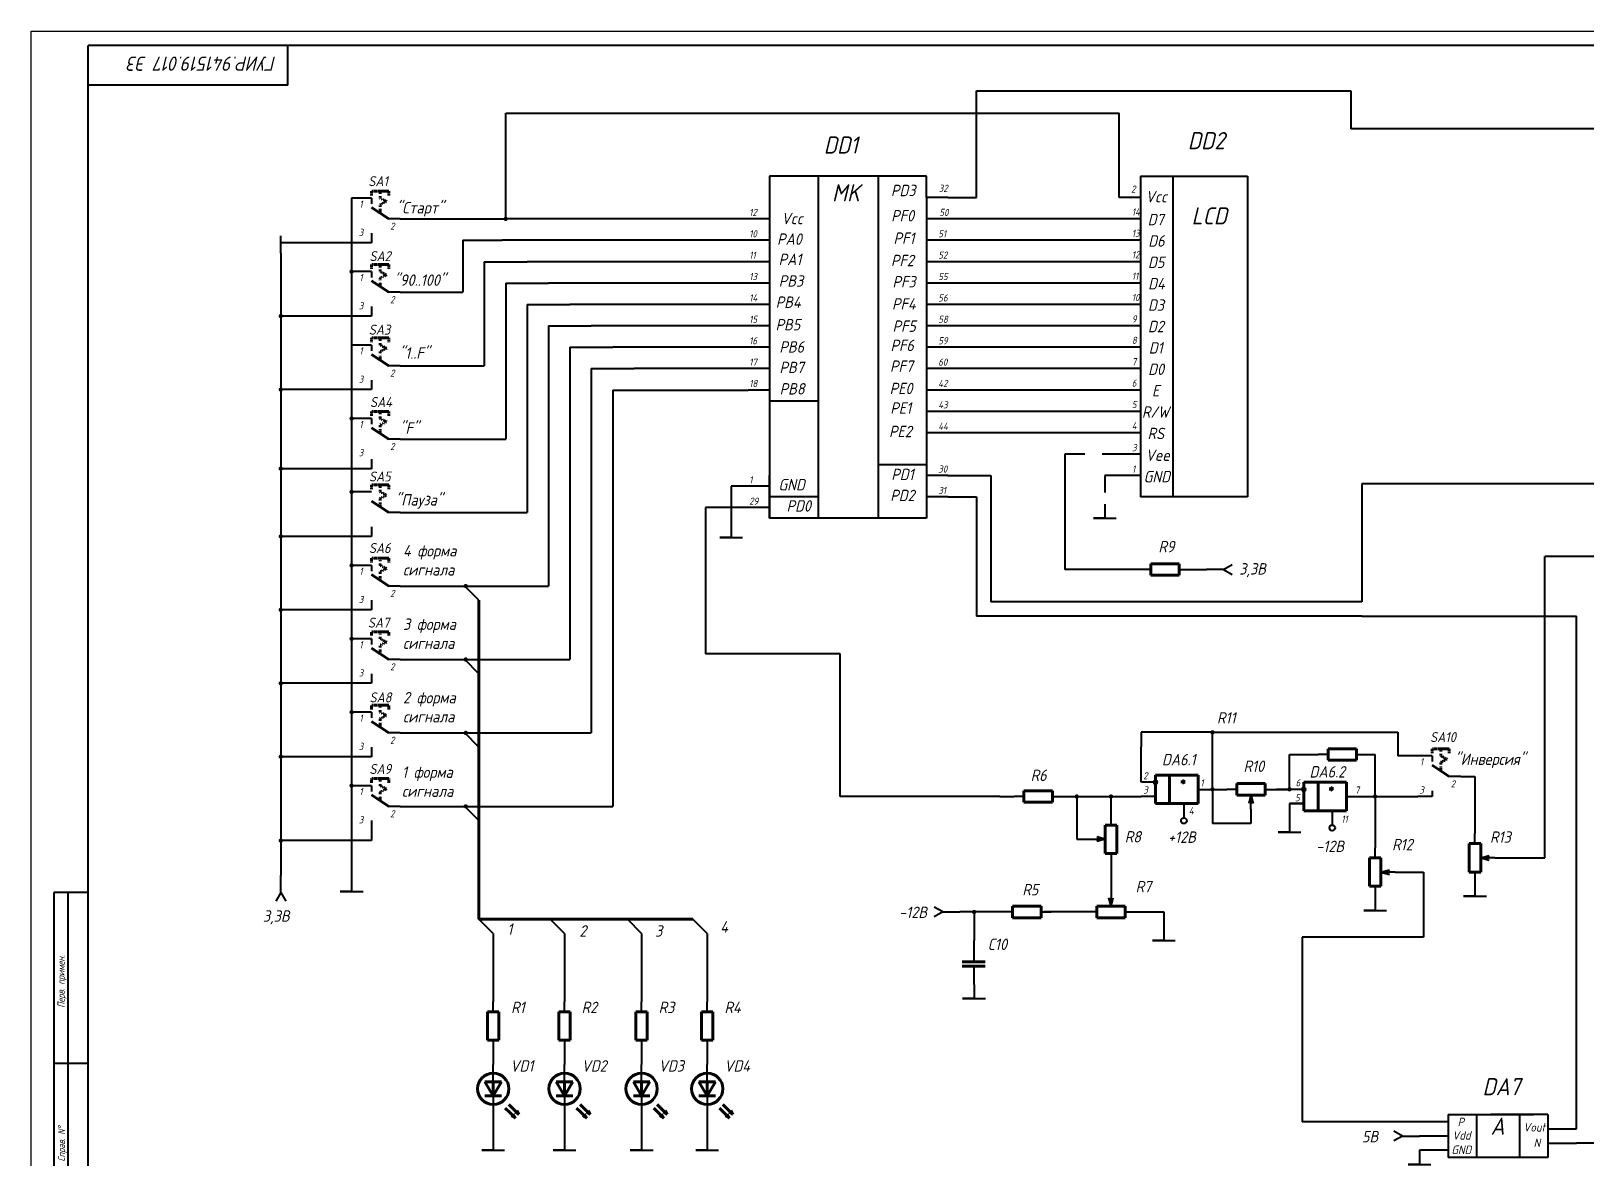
# Model space of a CAD drawing. Header units: millimetres. Extents: x 855 to 1696, y -600 to -6.
# Drawn here: x 855 to 1400, y -402 to -6 of the extents above; entities that cross this region are included whole.
import ezdxf

# ---------------------------------------------------------------- set-up
doc = ezdxf.new("R2010")
doc.units = ezdxf.units.MM
doc.header["$LTSCALE"] = 0.5
for name, pattern in [('ACAD_ISO03W100', [30, 12, -18]), ('HIDDEN2', [0.1875, 0.125, -0.0625]), ('ОСЕВАЯ', [50.8, 31.75, -6.35, 6.35, -6.35])]:
    doc.linetypes.add(name, pattern=pattern)
doc.layers.get('0').update_dxf_attribs({"lineweight": 60})
doc.layers.get('Defpoints').update_dxf_attribs({"color": 5})
doc.layers.add('3-размеры', color=6, linetype='Continuous')
doc.layers.add('KONTUR', color=7, linetype='Continuous')
doc.layers.add('4-текст', color=7, linetype='Continuous', true_color=0x00ad00)
doc.layers.add('Основная', color=7, linetype='Continuous', lineweight=40)
doc.layers.add('текст', color=7, linetype='Continuous', lineweight=30)
doc.styles.get("Standard").update_dxf_attribs({"font": 'isocpeui.ttf', "width": 0.9})
doc.styles.add('стиль1', font='romans.shx', dxfattribs={"width": 0.75, "oblique": 15, "height": 3.5})

# ---------------------------------------------------------------- blocks, each defined once
blk = doc.blocks.new('контакное соединение')
at = {"linetype": 'HIDDEN2'}
for p, q in [((7, 9.75), (4, 9.75)), ((4, 9.75), (10, 9.75)), ((4, 9.75), (4, 8.25)), ((4.75, 6.125), (7, 7.25)), ((7, 5), (4.75, 6.125)), ((7, 8.75), (7, 9.75)), ((7, 7.25), (7, 8)), ((10, 9.75), (10, 8.25)), ((7, 4.25), (7, 5)), ((7, 2), (7, 3.5))]:
    blk.add_line(p, q, dxfattribs=at)
blk.add_line((4, 0), (10, 4))
at = {"layer": 'Основная'}
blk.add_line((0, 0), (4, 0), dxfattribs=at)
blk = doc.blocks.new('резистор')
for p, q in [((3.5, 2), (13.5, 2)), ((3.5, -2), (3.5, 2)), ((13.5, 2), (13.5, -2)), ((13.5, -2), (3.5, -2))]:
    blk.add_line(p, q)
at = {"layer": 'Основная'}
for p, q in [((3.5, 0), (0, 0)), ((13.5, 0), (17, 0))]:
    blk.add_line(p, q, dxfattribs=at)
blk = doc.blocks.new('диод наверно гост')
for p, q in [((-4, 0), (-9, 2.89)), ((-9, 0), (-9, 2.89)), ((-4, 0), (-9, 0)), ((-4, 0), (-9, -2.89)), ((-9, 0), (-9, -2.89)), ((-4, 0), (-4, 2.89)), ((-4, 0), (-4, -2.89))]:
    blk.add_line(p, q)
at = {"layer": 'Основная'}
for p, q in [((-9, 0), (-13, 0)), ((-4, 0), (0, 0))]:
    blk.add_line(p, q, dxfattribs=at)
blk = doc.blocks.new('стп диод')
blk.add_blockref('диод наверно гост', (0, 0))
blk = doc.blocks.new('стп светодиод')
for p, q in [((-1.63, 6.88), (-3.04, 5.46)), ((-0.34, 5.66), (-1.76, 4.24)), ((-1.63, 6.88), (0.48, 8.99)), ((0.49, 9), (-0.85, 8.22)), ((-0.34, 5.66), (1.78, 7.78)), ((0.49, 9), (-0.29, 7.65)), ((1.78, 7.78), (0.43, 7)), ((1.78, 7.78), (1, 6.43))]:
    blk.add_line(p, q)
blk.add_circle((-8.5, 0), 5.5)
at = {"layer": 'Основная'}
for p, q in [((-15, 0), (-17, 0)), ((-2, 0), (0, 0))]:
    blk.add_line(p, q, dxfattribs=at)
blk.add_blockref('стп диод', (-2, 0))
blk = doc.blocks.new('стп земля')
at = {"layer": 'Основная'}
for p, q in [((0, 0), (0, -5)), ((0, -5), (-4, -5)), ((-4, -5), (4, -5))]:
    blk.add_line(p, q, dxfattribs=at)
blk = doc.blocks.new('tochka')
at = {"color": 2, "linetype": 'Continuous', "const_width": 0.75}
blk.add_lwpolyline([(0.375, 0, 1), (-0.375, 0, 1)], format="xyb", close=True, dxfattribs=at)
blk = doc.blocks.new('стп гнездо')
at = {"layer": 'Основная'}
for q in [(-9, 1.73), (-9, -1.73), (0, 0)]:
    blk.add_line((-6, 0), q, dxfattribs=at)
blk = doc.blocks.new('стп ук. стрелка не закрашеная')
at = {"layer": 'Основная'}
for p, q in [((0, 0), (-0.8, 3)), ((0, 5), (0, 0)), ((0, 0), (0.8, 3)), ((0, 0), (0, 3))]:
    blk.add_line(p, q, dxfattribs=at)
blk = doc.blocks.new('стп переменый резистор')
for name, p in [('стп ук. стрелка не закрашеная', (8.5, 2)), ('резистор', (0, 0))]:
    blk.add_blockref(name, p)
blk = doc.blocks.new('конденсатор')
for p, q in [((-4.12, -7.49), (3.88, -7.49)), ((-4.12, -8.98), (3.88, -8.98))]:
    blk.add_line(p, q)
at = {"layer": 'Основная', "linetype": 'ОСЕВАЯ'}
for p, q in [((0, -7.49), (0, 0)), ((0, -15.37), (0, -8.99))]:
    blk.add_line(p, q, dxfattribs=at)
blk = doc.blocks.new('стп разборное контактное соединение')
at = {"layer": 'Основная'}
blk.add_line((0, 0), (-5, 0), dxfattribs=at)
blk.add_circle((-6, 0), 1, dxfattribs=at)

msp = doc.modelspace()

# ---------------------------------------------------------------- linework, layer by layer
for p, q in [((1011.83, -205.89), (1011.83, -317.68)), ((1263.89, -267.18), (1248.89, -267.18)), ((1248.89, -267.18), (1248.89, -274.68)), ((1253.89, -277.18), (1253.89, -267.18)), ((1258.24, -269.04), (1258.24, -270.04)), ((1258.24, -269.04), (1259.24, -269.54)), ((1259.24, -269.54), (1258.24, -270.04)), ((1263.89, -277.18), (1263.89, -267.18)), ((1315.89, -269.68), (1300.89, -269.68)), ((1300.89, -269.68), (1300.89, -277.18)), ((1305.89, -279.68), (1305.89, -269.68)), ((1310.24, -271.54), (1310.24, -272.54)), ((1310.24, -271.54), (1311.24, -272.04)), ((1311.24, -272.04), (1310.24, -272.54)), ((1315.89, -279.68), (1315.89, -269.68)), ((1248.89, -274.68), (1248.89, -277.18)), ((1248.89, -277.18), (1253.89, -277.18)), ((1253.89, -277.18), (1263.89, -277.18)), ((1300.89, -277.18), (1300.89, -279.68)), ((1300.89, -279.68), (1305.89, -279.68)), ((1305.89, -279.68), (1315.89, -279.68)), ((1011.83, -317.68), (1086.83, -317.68))]:
    msp.add_line(p, q)
for centre in [(1248.89, -269.68), (1300.89, -272.18)]:
    msp.add_circle(centre, 0.5)
at = {"layer": 'Defpoints'}
for p, q in [((1248.89, -269.68), (1243.89, -269.68)), ((1263.89, -267.18), (1248.89, -267.18)), ((1248.89, -267.18), (1248.89, -274.68)), ((1248.89, -274.68), (1248.89, -269.68)), ((1248.89, -274.68), (1248.89, -269.68)), ((1248.89, -269.68), (1248.89, -274.68)), ((1253.89, -277.18), (1253.89, -267.18)), ((1258.24, -269.04), (1258.24, -270.04)), ((1258.24, -269.04), (1259.24, -269.54)), ((1259.24, -269.54), (1258.24, -270.04)), ((1263.89, -277.18), (1263.89, -267.18)), ((1263.89, -272.18), (1268.89, -272.18)), ((1295.89, -272.18), (1300.89, -272.18)), ((1315.89, -269.68), (1300.89, -269.68)), ((1300.89, -269.68), (1300.89, -277.18)), ((1300.89, -277.18), (1300.89, -272.18)), ((1300.89, -277.18), (1300.89, -272.18)), ((1300.89, -272.18), (1300.89, -277.18)), ((1305.89, -279.68), (1305.89, -269.68)), ((1310.24, -271.54), (1310.24, -272.54)), ((1310.24, -271.54), (1311.24, -272.04)), ((1311.24, -272.04), (1310.24, -272.54)), ((1315.89, -279.68), (1315.89, -269.68)), ((1243.89, -274.68), (1248.89, -274.68)), ((1248.89, -274.68), (1248.89, -277.18)), ((1248.89, -277.18), (1253.89, -277.18)), ((1253.89, -277.18), (1263.89, -277.18)), ((1258.89, -277.18), (1258.89, -282.18)), ((1300.89, -277.18), (1300.89, -279.68)), ((1300.89, -279.68), (1305.89, -279.68)), ((1305.89, -279.68), (1315.89, -279.68)), ((1310.89, -279.68), (1310.89, -284.68)), ((1332.89, -301.18), (1337.89, -301.18))]:
    msp.add_line(p, q, dxfattribs=at)
for centre in [(1248.89, -269.68), (1300.89, -272.18)]:
    msp.add_circle(centre, 0.5, dxfattribs=at)
at = {"layer": 'KONTUR'}
for p, q in [((854.88, -600.29), (854.88, -6.29)), ((854.88, -6.29), (1695.88, -6.29))]:
    msp.add_line(p, q, dxfattribs=at)
at = {"layer": 'Основная'}
for p, q in [((874.88, -555.29), (874.88, -11.29)), ((1690.88, -11.29), (874.88, -11.29)), ((944.88, -25.29), (944.88, -11.29)), ((944.88, -25.29), (874.88, -25.29)), ((1186.2, -64.64), (1186.2, -27.29)), ((1186.2, -27.29), (1317.36, -27.29)), ((1317.36, -27.29), (1317.36, -40.57)), ((1021.2, -72.14), (1021.2, -35.01)), ((1021.2, -35.01), (1236.2, -35.01)), ((1236.2, -64.64), (1236.2, -35.01)), ((1506.36, -40.57), (1317.36, -40.57)), ((1168.7, -57.14), (1113.7, -57.14)), ((1113.7, -57.14), (1113.7, -64.64)), ((1130.7, -57.14), (1130.7, -147.14)), ((1151.7, -57.14), (1151.7, -147.14)), ((1168.7, -64.64), (1168.7, -57.14)), ((1243.7, -57.14), (1243.7, -169.64)), ((1243.7, -57.14), (1243.7, -64.64)), ((1243.7, -57.14), (1254.95, -57.14)), ((1254.95, -57.14), (1269.95, -57.14)), ((1254.95, -57.14), (1254.95, -169.64)), ((1269.95, -57.14), (1281.2, -57.14)), ((1281.2, -57.14), (1281.2, -169.64)), ((969.2, -64.89), (967.2, -64.89)), ((967.2, -64.89), (967.2, -277.28)), ((974.2, -64.89), (969.2, -64.89)), ((974.2, -64.89), (974.2, -66.89)), ((1113.7, -64.64), (1113.7, -147.14)), ((1113.7, -64.64), (1113.7, -72.14)), ((1168.7, -64.64), (1168.7, -147.14)), ((1168.7, -64.64), (1168.7, -72.14)), ((1176.2, -64.64), (1168.7, -64.64)), ((1176.2, -64.64), (1186.2, -64.64)), ((1243.7, -64.64), (1236.2, -64.64)), ((1243.7, -64.64), (1243.7, -72.14)), ((984.2, -72.14), (986.2, -72.14)), ((986.2, -72.14), (991.2, -72.14)), ((991.2, -72.14), (1021.2, -72.14)), ((1106.2, -72.14), (1021.2, -72.14)), ((1113.7, -72.14), (1106.2, -72.14)), ((1113.7, -72.14), (1113.7, -79.64)), ((1168.7, -72.14), (1168.7, -79.64)), ((1176.2, -72.14), (1168.7, -72.14)), ((1196.2, -72.14), (1176.2, -72.14)), ((1236.2, -72.14), (1196.2, -72.14)), ((1243.7, -72.14), (1236.2, -72.14)), ((1243.7, -72.14), (1243.7, -79.64)), ((942.38, -84.14), (942.38, -78.11)), ((974.2, -80.48), (942.38, -80.48)), ((974.2, -77.14), (974.2, -79.14)), ((974.2, -79.14), (974.2, -80.48)), ((1006.2, -79.64), (1019.94, -79.64)), ((1006.2, -79.64), (1006.2, -97.89)), ((1006.2, -79.64), (1013.7, -79.64)), ((1106.2, -79.64), (1019.94, -79.64)), ((1113.7, -79.64), (1106.2, -79.64)), ((1113.7, -79.64), (1113.7, -87.14)), ((1168.7, -79.64), (1168.7, -87.14)), ((1176.2, -79.64), (1168.7, -79.64)), ((1196.2, -79.64), (1176.2, -79.64)), ((1236.2, -79.64), (1196.2, -79.64)), ((1243.7, -79.64), (1236.2, -79.64)), ((1243.7, -79.64), (1243.7, -87.14)), ((942.38, -84.14), (942.38, -302.39)), ((1013.7, -87.14), (1028.7, -87.14)), ((1013.7, -87.14), (1013.7, -123.64)), ((1106.2, -87.14), (1028.7, -87.14)), ((1113.7, -87.14), (1106.2, -87.14)), ((1113.7, -87.14), (1113.7, -94.64)), ((1168.7, -87.14), (1168.7, -94.64)), ((1176.2, -87.14), (1168.7, -87.14)), ((1196.2, -87.14), (1176.2, -87.14)), ((1236.2, -87.14), (1196.2, -87.14)), ((1243.7, -87.14), (1236.2, -87.14)), ((1243.7, -87.14), (1243.7, -94.64)), ((969.2, -90.64), (967.2, -90.64)), ((967.2, -90.64), (967.2, -114.64)), ((974.2, -90.64), (969.2, -90.64)), ((974.2, -90.64), (974.2, -92.64)), ((984.2, -97.89), (986.2, -97.89)), ((986.2, -97.89), (991.2, -97.89)), ((991.2, -97.89), (1006.2, -97.89)), ((1021.2, -94.64), (1036.2, -94.64)), ((1021.2, -94.64), (1021.2, -149.39)), ((1106.2, -94.64), (1036.2, -94.64)), ((1113.7, -94.64), (1106.2, -94.64)), ((1113.7, -94.64), (1113.7, -102.14)), ((1168.7, -94.64), (1168.7, -102.14)), ((1176.2, -94.64), (1168.7, -94.64)), ((1196.2, -94.64), (1176.2, -94.64)), ((1236.2, -94.64), (1196.2, -94.64)), ((1243.7, -94.64), (1236.2, -94.64)), ((1243.7, -94.64), (1243.7, -102.14)), ((974.2, -102.89), (974.2, -104.89)), ((974.2, -102.89), (974.2, -106.23)), ((1028.7, -102.14), (1043.7, -102.14)), ((1028.7, -102.14), (1028.7, -175.14)), ((1106.2, -102.14), (1043.7, -102.14)), ((1113.7, -102.14), (1106.2, -102.14)), ((1113.7, -102.14), (1113.7, -109.64)), ((1168.7, -102.14), (1168.7, -109.64)), ((1176.2, -102.14), (1168.7, -102.14)), ((1196.2, -102.14), (1176.2, -102.14)), ((1236.2, -102.14), (1196.2, -102.14)), ((1243.7, -102.14), (1236.2, -102.14)), ((1243.7, -102.14), (1243.7, -109.64)), ((974.2, -106.23), (942.38, -106.23)), ((1036.2, -109.64), (1051.2, -109.64)), ((1036.2, -109.64), (1036.2, -200.89)), ((1106.2, -109.64), (1051.2, -109.64)), ((1113.7, -109.64), (1106.2, -109.64)), ((1113.7, -109.64), (1113.7, -117.14)), ((1168.7, -109.64), (1168.7, -117.14)), ((1176.2, -109.64), (1168.7, -109.64)), ((1196.2, -109.64), (1176.2, -109.64)), ((1236.2, -109.64), (1196.2, -109.64)), ((1243.7, -109.64), (1236.2, -109.64)), ((1243.7, -109.64), (1243.7, -117.14)), ((969.2, -116.39), (967.2, -116.39)), ((967.2, -116.39), (967.2, -140.39)), ((974.2, -116.39), (969.2, -116.39)), ((974.2, -116.39), (974.2, -118.39)), ((1043.7, -117.14), (1058.7, -117.14)), ((1043.7, -117.14), (1043.7, -226.64)), ((1106.2, -117.14), (1058.7, -117.14)), ((1113.7, -117.14), (1106.2, -117.14)), ((1113.7, -117.14), (1113.7, -124.64)), ((1168.7, -117.14), (1168.7, -124.64)), ((1176.2, -117.14), (1168.7, -117.14)), ((1196.2, -117.14), (1176.2, -117.14)), ((1236.2, -117.14), (1196.2, -117.14)), ((1243.7, -117.14), (1236.2, -117.14)), ((1243.7, -117.14), (1243.7, -124.64)), ((984.2, -123.64), (986.2, -123.64)), ((986.2, -123.64), (1013.7, -123.64)), ((1051.2, -124.64), (1066.2, -124.64)), ((1051.2, -124.64), (1051.2, -252.39)), ((1106.2, -124.64), (1066.2, -124.64)), ((1113.7, -124.64), (1106.2, -124.64)), ((1113.7, -124.64), (1113.7, -132.14)), ((1168.7, -124.64), (1168.7, -132.14)), ((1176.2, -124.64), (1168.7, -124.64)), ((1196.2, -124.64), (1176.2, -124.64)), ((1236.2, -124.64), (1196.2, -124.64)), ((1243.7, -124.64), (1236.2, -124.64)), ((1243.7, -124.64), (1243.7, -132.14)), ((974.2, -128.64), (974.2, -130.64)), ((974.2, -128.64), (974.2, -131.98)), ((974.2, -131.98), (942.38, -131.98)), ((1058.7, -132.14), (1106.2, -132.14)), ((1058.7, -132.14), (1058.7, -278.14)), ((1113.7, -132.14), (1106.2, -132.14)), ((1113.7, -132.14), (1113.7, -139.64)), ((1113.7, -135.89), (1130.7, -135.89)), ((1168.7, -132.14), (1168.7, -139.64)), ((1176.2, -132.14), (1168.7, -132.14)), ((1196.2, -132.14), (1176.2, -132.14)), ((1236.2, -132.14), (1196.2, -132.14)), ((1243.7, -132.14), (1236.2, -132.14)), ((1243.7, -132.14), (1243.7, -139.64)), ((1113.7, -139.64), (1113.7, -147.14)), ((1168.7, -139.64), (1168.7, -147.14)), ((1176.2, -139.64), (1168.7, -139.64)), ((1196.2, -139.64), (1176.2, -139.64)), ((1236.2, -139.64), (1196.2, -139.64)), ((1243.7, -139.64), (1236.2, -139.64)), ((1243.7, -139.64), (1243.7, -147.14)), ((969.2, -142.14), (967.2, -142.14)), ((967.2, -142.14), (967.2, -166.14)), ((974.2, -142.14), (969.2, -142.14)), ((974.2, -142.14), (974.2, -144.14)), ((1113.7, -147.14), (1113.7, -177.14)), ((1130.7, -147.14), (1130.7, -177.14)), ((1151.7, -147.14), (1151.7, -177.14)), ((1168.7, -147.14), (1168.7, -154.64)), ((1176.2, -147.14), (1168.7, -147.14)), ((1196.2, -147.14), (1176.2, -147.14)), ((1236.2, -147.14), (1196.2, -147.14)), ((1243.7, -147.14), (1236.2, -147.14)), ((1243.7, -147.14), (1243.7, -154.64)), ((984.2, -149.39), (986.2, -149.39)), ((986.2, -149.39), (1021.2, -149.39)), ((974.2, -156.39), (974.2, -159.73)), ((1168.7, -154.64), (1168.7, -162.14)), ((1224.2, -154.64), (1217.2, -154.64)), ((1217.2, -154.64), (1217.2, -195.07)), ((1243.7, -154.64), (1236.2, -154.64)), ((1243.7, -154.64), (1243.7, -162.14)), ((974.2, -159.73), (942.38, -159.73)), ((1113.7, -169.64), (1113.7, -162.14)), ((1168.7, -158.39), (1151.7, -158.39)), ((1168.7, -162.14), (1168.7, -169.64)), ((1176.2, -162.14), (1168.7, -162.14)), ((1176.2, -162.14), (1191.2, -162.14)), ((1191.2, -162.14), (1191.2, -206.45)), ((1243.7, -162.14), (1236.2, -162.14)), ((1243.7, -162.14), (1243.7, -169.64)), ((969.2, -167.89), (967.2, -167.89)), ((974.2, -167.89), (969.2, -167.89)), ((1106.2, -165.89), (1100.2, -165.89)), ((1100.2, -165.89), (1100.2, -178.89)), ((1113.7, -165.89), (1106.2, -165.89)), ((1478.57, -165.01), (1321.21, -165.01)), ((1321.21, -165.01), (1321.21, -206.45)), ((1106.2, -173.39), (1091.2, -173.39)), ((1091.2, -173.39), (1091.2, -224.68)), ((1113.7, -173.39), (1106.2, -173.39)), ((1130.7, -169.64), (1113.7, -169.64)), ((1113.7, -177.14), (1113.7, -169.64)), ((1176.2, -169.64), (1168.7, -169.64)), ((1168.7, -169.64), (1168.7, -177.14)), ((1176.2, -169.64), (1181.2, -169.64)), ((1181.2, -169.64), (1186.2, -169.64)), ((1186.2, -169.64), (1186.2, -211.45)), ((1217.2, -171.64), (1217.2, -177.64)), ((1281.2, -169.64), (1243.7, -169.64)), ((984.2, -175.14), (1007.2, -175.14)), ((1007.2, -175.14), (1028.7, -175.14)), ((1168.7, -177.14), (1113.7, -177.14)), ((1130.7, -177.14), (1113.7, -177.14)), ((974.2, -183.48), (942.38, -183.48)), ((974.2, -180.14), (974.2, -182.14)), ((974.2, -180.14), (974.2, -182.14)), ((974.2, -180.14), (974.2, -182.14)), ((974.2, -180.14), (974.2, -183.48)), ((1385.36, -296.18), (1385.36, -190.55)), ((1423.57, -190.55), (1385.36, -190.55)), ((969.2, -193.64), (967.2, -193.64)), ((967.2, -193.64), (967.2, -217.64)), ((969.2, -193.64), (967.2, -193.64)), ((967.2, -193.64), (967.2, -217.64)), ((974.2, -193.64), (969.2, -193.64)), ((974.2, -193.64), (969.2, -193.64)), ((974.2, -193.64), (974.2, -195.64)), ((974.2, -193.64), (974.2, -195.64)), ((1243.75, -195.07), (1217.2, -195.07)), ((1260.75, -195.07), (1266.75, -195.07)), ((984.2, -200.89), (986.2, -200.89)), ((984.2, -200.89), (986.2, -200.89)), ((986.2, -200.89), (991.2, -200.89)), ((986.2, -200.89), (1028.7, -200.89)), ((991.2, -200.89), (1007.2, -200.89)), ((1011.83, -205.89), (1006.83, -200.89)), ((1007.2, -200.89), (1036.2, -200.89)), ((974.2, -205.89), (974.2, -207.89)), ((974.2, -205.89), (974.2, -207.89)), ((974.2, -205.89), (974.2, -209.23)), ((1321.21, -206.45), (1191.2, -206.45)), ((974.2, -209.23), (942.38, -209.23)), ((1321.21, -211.45), (1186.2, -211.45)), ((1321.21, -211.45), (1396.44, -211.45)), ((1396.44, -391.24), (1396.44, -211.45)), ((969.2, -219.39), (967.2, -219.39)), ((967.2, -219.39), (967.2, -243.39)), ((969.2, -219.39), (967.2, -219.39)), ((967.2, -219.39), (967.2, -243.39)), ((974.2, -219.39), (969.2, -219.39)), ((974.2, -219.39), (969.2, -219.39)), ((974.2, -219.39), (974.2, -221.39)), ((974.2, -219.39), (974.2, -221.39)), ((984.2, -226.64), (986.2, -226.64)), ((984.2, -226.64), (986.2, -226.64)), ((986.2, -226.64), (991.2, -226.64)), ((986.2, -226.64), (1036.2, -226.64)), ((991.2, -226.64), (1007.2, -226.64)), ((1011.83, -231.64), (1006.83, -226.64)), ((1007.2, -226.64), (1043.7, -226.64)), ((1138.37, -224.68), (1091.2, -224.68)), ((1138.37, -274.68), (1138.37, -224.68)), ((974.2, -231.64), (974.2, -233.64)), ((974.2, -231.64), (974.2, -234.98)), ((974.2, -234.98), (942.38, -234.98)), ((969.2, -245.14), (967.2, -245.14)), ((967.2, -245.14), (967.2, -269.14)), ((974.2, -245.14), (969.2, -245.14)), ((974.2, -245.14), (974.2, -247.14)), ((984.2, -252.39), (986.2, -252.39)), ((986.2, -252.39), (991.2, -252.39)), ((991.2, -252.39), (1007.2, -252.39)), ((1011.83, -257.39), (1006.83, -252.39)), ((1007.2, -252.39), (1051.2, -252.39)), ((1268.89, -252.18), (1243.89, -252.18)), ((1243.89, -252.18), (1243.89, -257.21)), ((1268.89, -272.18), (1268.89, -252.18)), ((1268.89, -252.18), (1333.89, -252.18)), ((1333.89, -252.18), (1333.89, -260.43)), ((974.2, -260.73), (942.38, -260.73)), ((974.2, -257.39), (974.2, -259.39)), ((974.2, -257.39), (974.2, -260.73)), ((1243.89, -269.68), (1243.89, -257.21)), ((1295.89, -272.18), (1295.89, -259.98)), ((1295.89, -259.98), (1305.89, -259.98)), ((1322.89, -259.98), (1325.91, -259.98)), ((1325.89, -274.68), (1325.91, -259.98)), ((1340.89, -260.43), (1333.89, -260.43)), ((1345.89, -260.43), (1340.89, -260.43)), ((1345.89, -260.43), (1345.89, -262.43)), ((969.2, -270.89), (967.2, -270.89)), ((967.2, -270.89), (967.2, -303.03)), ((974.2, -270.89), (969.2, -270.89)), ((974.2, -270.89), (974.2, -272.89)), ((1248.89, -269.68), (1244.14, -269.68)), ((1263.89, -272.18), (1268.89, -272.18)), ((1268.89, -272.18), (1273.89, -272.18)), ((1268.89, -272.18), (1268.89, -284.18)), ((1290.89, -272.18), (1295.89, -272.18)), ((1300.89, -272.18), (1291.39, -272.18)), ((1300.89, -272.18), (1295.89, -272.18)), ((1355.89, -267.68), (1360.89, -267.68)), ((1360.89, -267.68), (1360.89, -287.68)), ((1194.34, -274.68), (1138.37, -274.68)), ((1194.34, -274.68), (1199.34, -274.68)), ((1216.34, -274.68), (1221.34, -274.68)), ((1221.34, -274.68), (1221.34, -289.68)), ((1221.34, -274.68), (1243.89, -274.68)), ((1233.34, -281.18), (1233.34, -274.68)), ((1248.89, -274.68), (1243.89, -274.68)), ((1295.89, -277.18), (1300.89, -277.18)), ((1295.89, -277.18), (1295.89, -282.18)), ((1300.89, -277.18), (1295.89, -277.18)), ((1315.89, -274.68), (1320.89, -274.68)), ((1315.89, -274.68), (1320.89, -274.68)), ((1320.89, -274.68), (1325.89, -274.68)), ((1325.89, -274.68), (1335.89, -274.68)), ((1325.89, -274.68), (1325.89, -292.68)), ((1335.89, -274.68), (1340.89, -274.68)), ((1345.89, -274.68), (1340.89, -274.68)), ((1345.89, -272.68), (1345.89, -274.68)), ((974.2, -283.14), (974.2, -285.14)), ((984.2, -278.14), (986.2, -278.14)), ((986.2, -278.14), (991.2, -278.14)), ((991.2, -278.14), (1007.2, -278.14)), ((1011.83, -283.14), (1006.83, -278.14)), ((1007.58, -278.14), (1058.7, -278.14)), ((1282.39, -279.18), (1282.39, -284.18)), ((974.2, -285.14), (974.2, -290.14)), ((1282.39, -284.18), (1268.89, -284.18)), ((952.38, -290.14), (942.38, -290.14)), ((974.2, -290.14), (952.38, -290.14)), ((1221.34, -289.68), (1226.34, -289.68)), ((1233.34, -298.18), (1233.34, -308.18)), ((1367.89, -296.18), (1385.36, -296.18)), ((1332.89, -301.18), (1342.89, -301.18)), ((1342.89, -301.18), (1342.89, -324.01)), ((862.88, -308.29), (862.88, -428.29)), ((874.88, -308.29), (862.88, -308.29)), ((867.88, -428.29), (867.88, -308.29)), ((1185.34, -315.18), (1180.34, -315.18)), ((1190.34, -315.18), (1185.34, -315.18)), ((1185.34, -315.18), (1185.34, -325.18)), ((1195.34, -315.18), (1190.34, -315.18)), ((1214.84, -315.18), (1209.84, -315.18)), ((1224.84, -315.18), (1214.84, -315.18)), ((1241.84, -315.18), (1251.84, -315.18)), ((1251.84, -315.18), (1251.84, -320.18)), ((1016.83, -322.68), (1011.83, -317.68)), ((1041.83, -322.68), (1036.83, -317.68)), ((1068.83, -322.68), (1063.83, -317.68)), ((1091.83, -322.68), (1086.83, -317.68)), ((1016.83, -322.68), (1016.83, -346.68)), ((1041.83, -322.68), (1041.83, -346.68)), ((1068.83, -322.68), (1068.83, -346.68)), ((1091.83, -322.68), (1091.83, -346.68)), ((1342.89, -324.01), (1300.28, -324.01)), ((1300.28, -324.01), (1300.28, -366.54)), ((1016.83, -363.68), (1016.83, -368.68)), ((1041.83, -363.68), (1041.83, -368.68)), ((1068.83, -363.68), (1068.83, -368.68)), ((1091.83, -363.68), (1091.83, -368.68)), ((874.88, -368.29), (862.88, -368.29)), ((1300.28, -366.54), (1300.28, -388.74)), ((1016.83, -385.68), (1016.83, -393.68)), ((1041.83, -385.68), (1041.83, -393.68)), ((1068.83, -385.68), (1068.83, -393.68)), ((1091.83, -385.68), (1091.83, -393.68)), ((1351.44, -386.24), (1351.44, -388.74)), ((1351.44, -386.24), (1361.44, -386.24)), ((1361.44, -386.24), (1381.44, -386.24)), ((1361.44, -386.24), (1361.44, -401.24)), ((1381.44, -386.24), (1366.44, -386.24)), ((1386.44, -386.24), (1376.44, -386.24)), ((1376.44, -386.24), (1376.44, -401.24)), ((1386.44, -386.24), (1386.44, -401.24)), ((1386.44, -386.24), (1386.44, -388.74)), ((1341.44, -388.74), (1300.28, -388.74)), ((1351.44, -388.74), (1341.44, -388.74)), ((1351.44, -388.74), (1351.44, -393.74)), ((1386.44, -388.74), (1386.44, -393.74)), ((1386.44, -391.24), (1396.44, -391.24)), ((1351.44, -393.74), (1341.44, -393.74)), ((1351.44, -393.74), (1351.44, -398.74)), ((1386.44, -393.74), (1386.44, -398.74)), ((1386.44, -396.24), (1396.44, -396.24)), ((1492.02, -396.24), (1396.44, -396.24)), ((1351.44, -398.74), (1341.44, -398.74)), ((1351.44, -398.74), (1351.44, -401.24)), ((1386.44, -401.24), (1351.44, -401.24))]:
    msp.add_line(p, q, dxfattribs=at)
at = {"layer": 'Основная', "linetype": 'ACAD_ISO03W100'}
for p, q in [((1236.2, -154.64), (1224.2, -154.64)), ((1236.2, -162.14), (1231.2, -162.14)), ((1231.2, -162.14), (1231.2, -172.14))]:
    msp.add_line(p, q, dxfattribs=at)

# ---------------------------------------------------------------- block references
at = {"xscale": -1}
for p in [(984.2, -72.14), (984.2, -97.89), (984.2, -123.64), (984.2, -149.39), (984.2, -175.14), (984.2, -200.89), (984.2, -200.89), (984.2, -226.64), (984.2, -226.64), (984.2, -252.39), (1355.89, -267.68), (984.2, -278.14)]:
    msp.add_blockref('контакное соединение', p, dxfattribs=at)
for name, p in [('tochka', (1021.2, -72.14)), ('tochka', (967.2, -90.64)), ('tochka', (942.38, -106.23)), ('tochka', (942.38, -131.98)), ('tochka', (967.2, -142.14)), ('tochka', (942.38, -159.73)), ('tochka', (967.2, -167.89)), ('tochka', (942.38, -183.48)), ('tochka', (967.2, -193.64)), ('tochka', (967.2, -193.64)), ('резистор', (1243.75, -195.07)), ('tochka', (1007.2, -200.89)), ('tochka', (942.38, -209.23)), ('tochka', (967.2, -219.39)), ('tochka', (967.2, -219.39)), ('tochka', (1007.2, -226.64)), ('tochka', (942.38, -234.98)), ('tochka', (967.2, -245.14)), ('tochka', (1007.2, -252.39)), ('tochka', (1268.89, -252.18)), ('tochka', (942.38, -260.73)), ('резистор', (1305.89, -259.98)), ('tochka', (967.2, -270.89)), ('tochka', (1268.89, -272.18)), ('tochka', (1295.89, -272.18)), ('tochka', (1007.2, -278.14)), ('резистор', (1199.34, -274.68)), ('tochka', (1221.34, -274.68)), ('tochka', (1233.34, -274.68)), ('tochka', (1325.89, -274.68)), ('стп земля', (1295.89, -282.18)), ('tochka', (942.38, -290.14)), ('стп земля', (1360.89, -304.68)), ('стп переменый резистор', (1224.84, -315.18)), ('стп земля', (1325.89, -309.68)), ('стп гнездо', (1180.34, -315.18)), ('tochka', (1185.34, -315.18)), ('резистор', (1195.34, -315.18)), ('стп земля', (1251.84, -320.18)), ('стп гнездо', (1341.44, -393.74)), ('стп земля', (1016.83, -393.68)), ('стп земля', (1041.83, -393.68)), ('стп земля', (1068.83, -393.68)), ('стп земля', (1091.83, -393.68)), ('стп земля', (1341.44, -398.74))]:
    msp.add_blockref(name, p)
for name, p, rotation in [('стп гнездо', (1266.75, -195.07), 180), ('стп переменый резистор', (1290.89, -272.18), 180), ('стп разборное контактное соединение', (1258.89, -277.18), 90), ('стп переменый резистор', (1233.34, -298.18), 90), ('стп разборное контактное соединение', (1310.89, -279.68), 90), ('стп переменый резистор', (1360.89, -287.68), 270), ('стп переменый резистор', (1325.89, -292.68), 270), ('стп гнездо', (942.38, -302.39), 90), ('резистор', (1016.83, -346.68), 270), ('резистор', (1041.83, -346.68), 270), ('резистор', (1068.83, -346.68), 270), ('резистор', (1091.83, -346.68), 270), ('стп светодиод', (1016.83, -385.68), 270), ('стп светодиод', (1041.83, -385.68), 270), ('стп светодиод', (1068.83, -385.68), 270), ('стп светодиод', (1091.83, -385.68), 270)]:
    msp.add_blockref(name, p, dxfattribs=dict(rotation=rotation))
at = {"lineweight": 9}
for name, p in [('стп земля', (967.2, -303.03)), ('конденсатор', (1185.34, -325.18)), ('стп земля', (1185.34, -340.55))]:
    msp.add_blockref(name, p, dxfattribs=at)
at = {"layer": 'Основная', "linetype": 'ACAD_ISO03W100'}
for p in [(1231.2, -172.14), (1100.2, -178.89)]:
    msp.add_blockref('стп земля', p, dxfattribs=at)

# ---------------------------------------------------------------- texts
at = {"layer": '3-размеры', "insert": (1106.54, -162.36), "char_height": 2.5, "width": 1.6388, "attachment_point": 1}
msp.add_mtext('1', dxfattribs=at)
at = {"layer": '4-текст', "width": 0.9}
msp.add_text('ГУИР.941519.017 Э3', height=5, rotation=180, dxfattribs=at).set_placement((940.85, -15.21))
at = {"layer": '4-текст'}
for s, insert, char_height, width, attachment_point in [('\\pi2.6523;DD1', (1130.01, -43.23), 6, 17.25, 1), ('\\pi2.2146;DD2', (1258.02, -41.69), 6, 17.25, 1), ('SA1', (973.03, -57.16), 3.5, 3.5988, 1), ('\\pi3.7896;MK ', (1131.79, -59.99), 6, 17.25, 1), ('32', (1172.99, -60.16), 2.5, 1.6388, 1), ('2', (1240.41, -60.43), 2.5, 1.6388, 1), ('\\pi5.235;Vcc{\\L }', (1240.23, -62.34), 4, 17.25, 1), ('1', (971.04, -65.71), 2.5, 1.6388, 3), ('"Старт"', (982.9, -66.21), 4, 3.5988, 1), ('12', (1106.54, -68.61), 2.5, 1.6388, 1), ('\\pi5.235;Vcc', (1112.6, -70.01), 4, 17.25, 1), ('\\pi4.6146;PF0{\\L }', (1151.69, -69.03), 4, 17.25, 1), ('50', (1173.2, -68.61), 2.5, 1.6388, 1), ('14', (1240.62, -68.47), 2.5, 1.6388, 1), ('\\pi5.7614;D7{\\L }', (1240.44, -70.37), 4, 17.25, 1), ('\\pi2.4927;LCD ', (1259.07, -68.08), 6, 17.25, 1), ('3', (971.3, -75.61), 2.5, 1.6388, 3), ('2', (982.24, -73.47), 2.5, 1.6388, 3), ('10', (1106.54, -76.11), 2.5, 1.6388, 1), ('51', (1172.78, -76.11), 2.5, 1.6388, 1), ('13', (1240.62, -75.97), 2.5, 1.6388, 1), ('\\pi4.2423;PA0{\\L }', (1112.07, -77.23), 4, 17.25, 1), ('\\pi5.9482;D6{\\L }', (1240.44, -77.87), 4, 17.25, 1), ('SA2', (973.44, -83.45), 3.5, 3.5988, 1), ('11', (1106.54, -83.61), 2.5, 1.6388, 1), ('\\pi4.3064;PА1', (1112.54, -84.34), 4, 17.25, 1), ('52', (1172.78, -83.61), 2.5, 1.6388, 1), ('12', (1240.62, -83.47), 2.5, 1.6388, 1), ('\\pi5.8541;D5{\\L }', (1240.44, -85.37), 4, 17.25, 1), ('1', (971.04, -91.46), 2.5, 1.6388, 3), ('"90..100"', (982.1, -91.61), 4, 3.5988, 1), ('13', (1106.54, -91.11), 2.5, 1.6388, 1), ('\\pi4.3664;PB3', (1112.54, -91.9), 4, 17.25, 1), ('55', (1172.78, -91.11), 2.5, 1.6388, 1), ('11', (1240.62, -90.97), 2.5, 1.6388, 1), ('\\pi5.9114;D4 ', (1240.44, -92.87), 4, 17.25, 1), ('3', (971.3, -101.36), 2.5, 1.6388, 3), ('2', (982.24, -99.22), 2.5, 1.6388, 3), ('14', (1106.54, -98.61), 2.5, 1.6388, 1), ('\\pi4.4346;PB4{\\L }', (1111.4, -99.35), 4, 17.25, 1), ('56', (1172.78, -98.61), 2.5, 1.6388, 1), ('10', (1240.62, -98.47), 2.5, 1.6388, 1), ('\\pi5.8432;D3', (1240.44, -100.37), 4, 17.25, 1), ('15', (1106.54, -106.11), 2.5, 1.6388, 1), ('\\pi4.3773;PB5{\\L }', (1111.4, -107.25), 4, 17.25, 1), ('58', (1172.78, -106.11), 2.5, 1.6388, 1), ('9', (1240.62, -105.97), 2.5, 1.6388, 1), ('\\pi5.8418;D2 ', (1240.44, -107.87), 4, 17.25, 1), ('SA3', (973.2, -109.24), 3.5, 3.5988, 1), ('16', (1106.54, -113.61), 2.5, 1.6388, 1), ('59', (1172.78, -113.61), 2.5, 1.6388, 1), ('8', (1240.62, -113.47), 2.5, 1.6388, 1), ('1', (971.04, -117.21), 2.5, 1.6388, 3), ('"1..F"', (983.88, -117.18), 4, 3.5988, 1), ('\\pi4.4714;PB6{\\L }', (1112.65, -115.04), 4, 17.25, 1), ('\\pi6.1336;D1 ', (1240.44, -115.37), 4, 17.25, 1), ('2', (982.24, -124.97), 2.5, 1.6388, 3), ('17', (1106.54, -121.11), 2.5, 1.6388, 1), ('\\pi4.2846;PB7{\\L }', (1112.85, -122.23), 4, 17.25, 1), ('60', (1172.78, -121.11), 2.5, 1.6388, 1), ('7', (1240.62, -120.97), 2.5, 1.6388, 1), ('\\pi5.9059;D0{\\L }', (1240.44, -122.87), 4, 17.25, 1), ('3', (971.3, -127.11), 2.5, 1.6388, 3), ('18', (1106.54, -128.61), 2.5, 1.6388, 1), ('\\pi4.365;PB8{\\L }', (1112.85, -129.73), 4, 17.25, 1), ('42', (1172.78, -128.61), 2.5, 1.6388, 1), ('6', (1240.62, -128.47), 2.5, 1.6388, 1), ('\\pi7.2518;E{\\L }', (1240.44, -130.37), 4, 17.25, 1), ('SA4', (973.65, -134.61), 3.5, 3.5988, 1), ('43', (1172.78, -136.11), 2.5, 1.6388, 1), ('5', (1240.62, -135.97), 2.5, 1.6388, 1), ('\\pi3.7227;R/W{\\L }', (1240.44, -137.87), 4, 17.25, 1), ('1', (971.04, -142.96), 2.5, 1.6388, 3), ('"F"', (984.04, -143.47), 4, 3.5988, 1), ('44', (1172.78, -143.61), 2.5, 1.6388, 1), ('4', (1240.62, -143.47), 2.5, 1.6388, 1), ('\\pi5.7055;RS{\\L }', (1240.44, -145.37), 4, 17.25, 1), ('2', (982.24, -150.72), 2.5, 1.6388, 3), ('3', (1240.7, -151.11), 2.5, 1.6388, 1), ('3', (971.3, -152.86), 2.5, 1.6388, 3), ('3', (971.3, -152.86), 2.5, 1.6388, 3), ('\\pi4.9446;Vee{\\L }', (1240.51, -153.01), 4, 17.25, 1), ('SA5', (973.28, -160.72), 3.5, 3.5988, 1), ('\\pi4.2641;GND', (1112.51, -163.34), 4, 17.25, 1), ('\\pi4.6568;PD1{\\L }', (1151.68, -159.75), 4, 17.25, 1), ('30', (1172.79, -158.61), 2.5, 1.6388, 1), ('1', (1240.7, -158.61), 2.5, 1.6388, 1), ('\\pi4.2641;GND{\\L }', (1240.51, -160.51), 4, 17.25, 1), ('"Пауза"', (982.55, -168.65), 4, 3.5988, 1), ('\\pi4.365;PD2{\\L }', (1151.61, -167.12), 4, 17.25, 1), ('31', (1172.79, -166.11), 2.5, 1.6388, 1), ('29', (1106.54, -169.86), 2.5, 1.6388, 1), ('\\pi4.4291;PD0{\\L }', (1115.21, -170.79), 4, 17.25, 1), ('\\pi5.8582;R9', (1244.1, -185.06), 4, 17.25, 1), ('SA6', (973.24, -185.81), 3.5, 3.5988, 1), ('4 форма сигнала ', (985.23, -186.52), 4, 23.3297, 1), ('1', (971.04, -194.46), 2.5, 1.6388, 3), ('1', (971.04, -194.46), 2.5, 1.6388, 3), ('\\pi3.8073;3,3В{\\L }', (1274.47, -192.86), 4, 17.25, 1), ('3', (971.3, -204.36), 2.5, 1.6388, 3), ('3', (971.3, -204.36), 2.5, 1.6388, 3), ('2', (982.24, -202.22), 2.5, 1.6388, 3), ('2', (982.24, -202.22), 2.5, 1.6388, 3), ('SA7', (972.88, -211.97), 3.5, 3.5988, 1), ('3 форма сигнала ', (985.23, -212.27), 4, 21.0478, 1), ('1', (971.04, -220.21), 2.5, 1.6388, 3), ('1', (971.04, -220.21), 2.5, 1.6388, 3), ('2', (982.24, -227.97), 2.5, 1.6388, 3), ('2', (982.24, -227.97), 2.5, 1.6388, 3), ('3', (971.3, -230.11), 2.5, 1.6388, 3), ('SA8', (973.46, -238.18), 3.5, 3.5988, 1), ('2 форма сигнала ', (985.23, -238.02), 4, 19.9559, 1), ('\\pi5.2159;R11{\\L }', (1265.24, -245.11), 4, 17.25, 1), ('1', (971.04, -245.96), 2.5, 1.6388, 3), ('3', (971.3, -255.86), 2.5, 1.6388, 3), ('2', (982.24, -253.72), 2.5, 1.6388, 3), ('SA10', (1345.15, -252.1), 3.5, 3.5988, 1), ('\\pi2.5923;DA6.1{\\L }', (1248.6, -259.74), 4, 17.25, 1), ('1', (1342.73, -261.25), 2.5, 1.6388, 3), ('\\pi-4.1618;"Инверсия"', (1357.97, -259.61), 4, 17.25, 1), ('SA9', (973.43, -263.29), 3.5, 3.5988, 1), ('1 форма сигнала ', (984.86, -264.14), 4, 23.0929, 1), ('\\pi5.9618;R6{\\L }', (1199.23, -265.25), 4, 17.25, 1), ('2', (1244.64, -266.16), 2.5, 1.6388, 1), ('\\pi4.9882;R10{\\L }', (1274.78, -262.07), 4, 17.25, 1), ('\\pi2.3005;DA6.2{\\L }', (1300.6, -264.03), 4, 17.25, 1), ('1', (971.04, -271.71), 2.5, 1.6388, 3), ('3', (1244.64, -271.16), 2.5, 1.6388, 1), ('1', (1264.64, -268.66), 2.5, 1.6388, 1), ('6', (1298.02, -268.61), 2.5, 1.6388, 1), ('7', (1318.8, -271.17), 2.5, 1.6388, 1), ('3', (1342.99, -271.15), 2.5, 1.6388, 3), ('2', (1353.93, -269.01), 2.5, 1.6388, 3), ('3', (971.3, -281.61), 2.5, 1.6388, 3), ('2', (982.24, -279.47), 2.5, 1.6388, 3), ('4', (1260.61, -278.44), 2.5, 1.6388, 1), ('11', (1314.04, -281.37), 2.5, 1.6388, 1), ('\\pi5.8555;R8{\\L }', (1232.3, -286.82), 4, 17.25, 1), ('\\pi3.6709;+12В{\\L }', (1249.64, -286.93), 4, 17.25, 1), ('\\pi4.9255;R13', (1361.22, -286.92), 4, 17.25, 1), ('\\pi3.6477;-12В{\\L }', (1301.59, -290.16), 4, 17.25, 1), ('\\pi4.9241;R12{\\L }', (1326.93, -289.54), 4, 17.25, 1), ('\\pi5.775;R7{\\L }', (1236.19, -304.28), 4, 17.25, 1), ('\\pi5.8677;R5{\\L }', (1196.4, -305.35), 4, 17.25, 1), ('\\pi3.8073;3,3В{\\L }', (932.32, -314.61), 4, 17.25, 1), ('\\pi3.6477;-12В{\\L }', (1155.44, -313.31), 4, 17.25, 1), ('1', (1021.75, -319.21), 4, 3.5988, 1), ('2', (1047.05, -319.82), 4, 3.5988, 1), ('3', (1073.57, -319.82), 4, 3.5988, 1), ('4', (1096.42, -318.39), 4, 3.5988, 1), ('\\pi4.9923;С10{\\L }', (1185.23, -324.51), 4, 17.25, 1), ('\\pi6.1473;R1{\\L }', (1016.95, -346.64), 4, 17.25, 1), ('\\pi5.8555;R2{\\L }', (1041.95, -346.64), 4, 17.25, 1), ('\\pi5.8568;R3{\\L }', (1068.95, -346.64), 4, 17.25, 1), ('\\pi5.925;R4{\\L }', (1091.95, -346.64), 4, 17.25, 1), ('VD1', (1022.79, -367.15), 4, 5.6815, 1), ('VD2', (1047.79, -367.15), 4, 5.6815, 1), ('VD3', (1074.79, -367.15), 4, 5.6815, 1), ('VD4', (1097.79, -367.15), 4, 5.6815, 1), ('\\pi1.8136;DA7', (1361.71, -373.44), 6, 17.25, 1), ('\\pi5.775;5В{\\L }', (1315.52, -391.95), 4, 17.25, 1), ('\\pi3.5386;Vdd{\\L }', (1349.44, -392.02), 3, 12.9375, 1), ('\\pi5.3877;P{\\L }', (1349.44, -387.32), 3, 12.9375, 1), ('\\pi6.6777;A ', (1359.7, -387.29), 6, 17.25, 1), ('\\pi2.8084;Vout{\\L }', (1375.05, -389.18), 3, 12.9375, 1), ('\\pi3.1981;GND{\\L }', (1349.45, -397.07), 3, 12.9375, 1), ('\\pi5.309;N{\\L }', (1376.13, -394.63), 3, 12.9375, 1)]:
    msp.add_mtext(s, dxfattribs=dict(at, insert=insert, char_height=char_height, width=width, attachment_point=attachment_point))
at = {"layer": '4-текст', "insert": (1297.81, -273.89), "char_height": 2.5, "attachment_point": 1}
msp.add_mtext('5', dxfattribs=at)
at = {"layer": 'Основная', "char_height": 4, "width": 5.985, "attachment_point": 1}
for s, insert in [('PD3', (1156.22, -60.17)), ('PF1', (1157.12, -76.91)), ('PF2', (1156.23, -84.73)), ('PF3', (1156.76, -92.19)), ('PF4', (1156.6, -99.95)), ('PF5', (1156.78, -107.76)), ('PF6', (1156.07, -114.51)), ('PF7', (1155.89, -121.79)), ('PE0', (1155.76, -129.61)), ('PE1', (1155.98, -136.48)), ('PE2', (1155.54, -144.69))]:
    msp.add_mtext(s, dxfattribs=dict(at, insert=insert))
at = {"layer": 'текст', "style": 'стиль1', "oblique": 15, "width": 0.75}
for s, p in [('Перв. примен.', (866.63, -348.77)), ('Справ. N%%d', (866.79, -402.66))]:
    msp.add_text(s, height=2.5, rotation=90, dxfattribs=at).set_placement(p)

doc.saveas('drawing.dxf')
